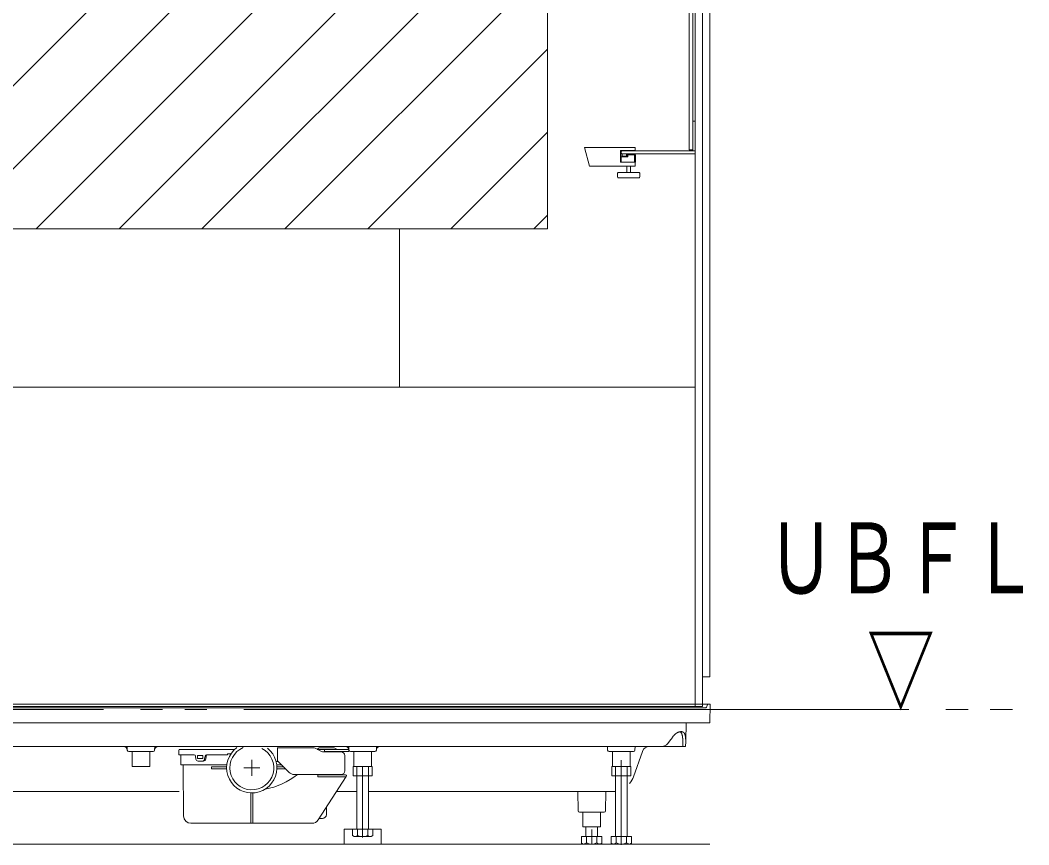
# Model space of a CAD drawing. Units: millimetres on the paper. Extents: x -305 to 305, y -152 to 152.
# Drawn here: x -164.37 to -137.07, y -48.35 to -26.04 of the extents above; entities that cross this region are included whole.
import ezdxf
from ezdxf.enums import TextEntityAlignment as Align

# ---------------------------------------------------------------- set-up
doc = ezdxf.new("R2010")
doc.units = ezdxf.units.MM
doc.linetypes.add('LONG_CHAIN', pattern=[21, 18, -1, 1, -1])
doc.linetypes.add('LONG_DOUBLE_CHAIN', pattern=[21.8, 18, -1, 0.6, -0.6, 0.6, -1])
doc.layers.add('0-0_0', color=7, linetype='Continuous', lineweight=9)
doc.layers.add('0-1_VIEW0002', color=7, linetype='Continuous', lineweight=9)
doc.styles.add('ＭＳ ゴシック', font='')
doc.styles.get('ＭＳ ゴシック').set_extended_font_data('MS Gothic')

msp = doc.modelspace()

# ---------------------------------------------------------------- linework, layer by layer
at = {"layer": '0-0_0'}
for p, q in [((-168.1, -31.358), (-150.1, -13.358)), ((-166.183, -31.686), (-150.1, -15.603)), ((-163.938, -31.686), (-150.1, -17.848)), ((-161.693, -31.686), (-150.1, -20.093)), ((-159.448, -31.686), (-150.1, -22.338)), ((-157.203, -31.686), (-150.1, -24.583)), ((-154.958, -31.686), (-150.1, -26.828)), ((-152.713, -31.686), (-150.1, -29.073)), ((-150.468, -31.686), (-150.1, -31.318))]:
    msp.add_line(p, q, dxfattribs=at)
at = {"layer": '0-1_VIEW0002'}
for p, q in [((-146.1, -36.566), (-146.1, -4.886)), ((-145.9, -44.606), (-145.9, -4.886)), ((-145.7, -43.806), (-145.7, -4.686)), ((-150.1, -31.686), (-150.1, -8.686)), ((-168.1, -31.686), (-150.1, -31.686)), ((-154.1, -35.966), (-154.1, -31.686)), ((-170.1, -35.966), (-146.1, -35.966)), ((-146.1, -44.606), (-146.1, -36.566)), ((-145.7, -43.806), (-145.9, -43.806)), ((-170.505, -44.546), (-145.695, -44.546)), ((-170.364, -44.646), (-158.1, -44.646)), ((-170.3, -44.606), (-145.9, -44.606)), ((-145.835, -44.646), (-158.1, -44.646)), ((-145.775, -44.566), (-145.775, -44.587)), ((-158.1, -45.046), (-170.296, -45.046)), ((-158.1, -45.046), (-145.903, -45.046)), ((-146.347, -45.046), (-146.356, -45.544)), ((-146.795, -45.544), (-146.844, -45.608)), ((-146.694, -45.412), (-146.742, -45.479)), ((-146.432, -45.608), (-146.433, -45.544)), ((-146.357, -45.608), (-146.356, -45.544)), ((-158.1, -45.686), (-169.197, -45.686)), ((-161.472, -45.686), (-161.47, -45.787)), ((-161.43, -45.826), (-161.1, -45.826)), ((-160.769, -45.826), (-161.1, -45.826)), ((-160.86, -46.226), (-160.86, -45.826)), ((-160.727, -45.686), (-160.729, -45.787)), ((-160.07, -45.786), (-160.07, -45.906)), ((-158.56, -45.766), (-160.05, -45.766)), ((-158.1, -45.686), (-147.002, -45.686)), ((-157.4, -45.718), (-157.4, -46.084)), ((-156.432, -45.726), (-157.39, -45.726)), ((-156.21, -45.826), (-156.388, -45.737)), ((-156.329, -45.766), (-155.49, -45.766)), ((-155.887, -45.726), (-156.25, -45.726)), ((-155.68, -45.836), (-156.165, -45.836)), ((-156.135, -45.826), (-156.135, -45.766)), ((-156.135, -45.826), (-155.49, -45.826)), ((-156.13, -45.836), (-156.13, -45.826)), ((-155.805, -45.766), (-155.815, -45.756)), ((-155.472, -45.686), (-155.47, -45.787)), ((-155.47, -45.806), (-155.47, -45.786)), ((-155.43, -45.826), (-155.1, -45.826)), ((-155.34, -46.226), (-155.34, -45.826)), ((-154.769, -45.826), (-155.1, -45.826)), ((-154.86, -46.226), (-154.86, -45.826)), ((-154.727, -45.686), (-154.729, -45.787)), ((-148.472, -45.686), (-148.47, -45.787)), ((-148.43, -45.826), (-148.1, -45.826)), ((-148.34, -46.226), (-148.34, -45.826)), ((-147.769, -45.826), (-148.1, -45.826)), ((-147.86, -46.226), (-147.86, -45.826)), ((-147.771, -46.507), (-147.528, -45.82)), ((-147.727, -45.686), (-147.729, -45.787)), ((-146.431, -45.686), (-147.002, -45.686)), ((-146.359, -45.686), (-146.431, -45.686)), ((-160.06, -45.916), (-159.662, -45.916)), ((-160.02, -45.916), (-160.02, -46.176)), ((-159.623, -45.952), (-159.613, -46.03)), ((-159.568, -46.002), (-159.568, -45.938)), ((-159.558, -45.928), (-159.438, -45.928)), ((-159.558, -46.012), (-159.438, -46.012)), ((-159.407, -46.082), (-159.553, -46.082)), ((-159.428, -46.002), (-159.428, -45.938)), ((-159.365, -45.951), (-159.376, -46.031)), ((-159.336, -45.951), (-159.348, -46.031)), ((-159.325, -45.916), (-158.77, -45.916)), ((-158.76, -45.896), (-158.76, -45.906)), ((-158.75, -45.886), (-158.663, -45.886)), ((-157.41, -46.094), (-157.442, -46.094)), ((-157.4, -46.076), (-157.088, -46.388)), ((-155.58, -46.346), (-155.58, -45.936)), ((-160.01, -46.186), (-158.775, -46.186)), ((-159.959, -46.196), (-159.947, -47.568)), ((-159.192, -46.241), (-158.779, -46.241)), ((-159.192, -46.241), (-159.192, -46.291)), ((-159.192, -46.291), (-158.779, -46.291)), ((-157.29, -46.186), (-157.424, -46.186)), ((-157.235, -46.241), (-157.42, -46.241)), ((-157.185, -46.291), (-157.42, -46.291)), ((-155.36, -46.226), (-155.36, -46.486)), ((-155.34, -46.226), (-154.86, -46.226)), ((-155.26, -46.226), (-155.26, -47.927)), ((-154.94, -46.226), (-154.94, -47.927)), ((-148.36, -46.226), (-148.36, -46.486)), ((-148.34, -46.226), (-147.86, -46.226)), ((-148.26, -46.226), (-148.26, -48.126)), ((-147.94, -46.226), (-147.94, -48.126)), ((-156.308, -46.446), (-156.947, -46.446)), ((-155.68, -46.446), (-156.947, -46.446)), ((-156.308, -46.446), (-156.308, -46.506)), ((-155.56, -46.456), (-156.308, -46.456)), ((-155.56, -46.506), (-156.308, -46.506)), ((-155.543, -46.497), (-156.303, -47.675)), ((-156.03, -46.446), (-156.03, -46.456)), ((-155.54, -46.476), (-155.54, -46.486)), ((-155.36, -46.486), (-154.84, -46.486)), ((-148.36, -46.486), (-147.84, -46.486)), ((-167.937, -46.906), (-160.066, -46.906)), ((-158.13, -46.946), (-158.13, -47.766)), ((-158.07, -46.946), (-158.07, -47.766)), ((-155.27, -46.906), (-155.798, -46.906)), ((-148.262, -46.906), (-154.927, -46.906)), ((-149.279, -46.906), (-149.27, -47.427)), ((-148.525, -47.427), (-148.516, -46.906)), ((-156.08, -47.526), (-156.08, -47.329)), ((-149.23, -47.466), (-149.19, -47.466)), ((-149.19, -47.466), (-148.938, -47.466)), ((-149.14, -47.866), (-149.14, -47.466)), ((-148.938, -47.466), (-148.858, -47.466)), ((-148.858, -47.466), (-148.605, -47.466)), ((-148.66, -47.866), (-148.66, -47.466)), ((-148.605, -47.466), (-148.565, -47.466)), ((-156.47, -47.766), (-159.747, -47.766)), ((-156.19, -47.636), (-156.278, -47.636)), ((-155.6, -47.927), (-155.6, -48.327)), ((-155.6, -47.927), (-154.6, -47.927)), ((-155.377, -47.927), (-154.822, -47.927)), ((-155.377, -47.927), (-155.377, -48.099)), ((-155.238, -47.927), (-155.238, -48.099)), ((-154.961, -47.927), (-154.961, -48.099)), ((-154.822, -47.927), (-154.822, -48.099)), ((-154.6, -47.927), (-154.6, -48.327)), ((-148.66, -47.866), (-149.14, -47.866)), ((-149.06, -47.866), (-149.06, -48.126)), ((-148.74, -47.866), (-148.74, -48.126)), ((-155.33, -48.127), (-155.377, -48.099)), ((-155.33, -48.127), (-154.87, -48.127)), ((-154.822, -48.099), (-154.87, -48.127)), ((-149.177, -48.126), (-148.622, -48.126)), ((-149.177, -48.126), (-149.177, -48.299)), ((-149.13, -48.326), (-149.177, -48.299)), ((-149.038, -48.126), (-149.038, -48.299)), ((-148.761, -48.126), (-148.761, -48.299)), ((-148.622, -48.299), (-148.67, -48.326)), ((-148.622, -48.126), (-148.622, -48.299)), ((-148.377, -48.126), (-148.377, -48.299)), ((-148.377, -48.126), (-147.822, -48.126)), ((-148.33, -48.326), (-148.377, -48.299)), ((-148.238, -48.126), (-148.238, -48.299)), ((-147.961, -48.126), (-147.961, -48.299)), ((-147.822, -48.299), (-147.87, -48.326)), ((-147.822, -48.126), (-147.822, -48.299)), ((-145.699, -48.326), (-175, -48.326)), ((-154.6, -48.326), (-155.6, -48.326)), ((-149.132, -48.326), (-148.672, -48.326)), ((-148.332, -48.326), (-147.872, -48.326))]:
    msp.add_line(p, q, dxfattribs=at)
at = {"layer": '0-1_VIEW0002', "color": 6}
for p, q in [((-146.16, -28.776), (-146.1, -28.776)), ((-146.16, -29.576), (-146.16, -28.776)), ((-146.1, -29.656), (-146.1, -28.776)), ((-148.1, -29.596), (-148.1, -29.636)), ((-148.08, -29.576), (-146.1, -29.576)), ((-148.08, -29.656), (-146.1, -29.656)), ((-148.08, -29.656), (-148.08, -29.716)), ((-147.96, -29.716), (-148.08, -29.716)), ((-147.96, -29.656), (-147.96, -29.716))]:
    msp.add_line(p, q, dxfattribs=at)
at = {"layer": '0-1_VIEW0002', "color": 2}
for p, q in [((-148.964, -29.986), (-149.091, -29.486)), ((-147.72, -29.486), (-149.091, -29.486)), ((-148.964, -29.986), (-149.091, -29.486)), ((-147.72, -29.486), (-149.091, -29.486)), ((-147.72, -29.566), (-148.12, -29.566)), ((-148.12, -29.566), (-148.12, -29.886)), ((-147.72, -29.566), (-148.12, -29.566)), ((-148.12, -29.846), (-148.12, -29.566)), ((-147.72, -29.566), (-148.12, -29.566)), ((-148.12, -29.846), (-148.12, -29.566)), ((-147.72, -29.576), (-148.11, -29.576)), ((-148.11, -29.576), (-148.11, -29.846)), ((-147.72, -29.576), (-148.11, -29.576)), ((-148.11, -29.576), (-148.11, -29.846)), ((-148.1, -29.736), (-148.1, -29.886)), ((-148.1, -29.736), (-147.92, -29.736)), ((-148.1, -29.736), (-148.1, -29.886)), ((-148.1, -29.736), (-147.92, -29.736)), ((-147.93, -29.676), (-147.74, -29.676)), ((-147.93, -29.676), (-147.74, -29.676)), ((-147.93, -29.716), (-147.93, -29.676)), ((-147.93, -29.716), (-147.93, -29.676)), ((-147.92, -29.716), (-147.93, -29.716)), ((-147.92, -29.716), (-147.93, -29.716)), ((-147.92, -29.686), (-147.92, -29.736)), ((-147.74, -29.686), (-147.92, -29.686)), ((-147.92, -29.716), (-147.92, -29.686)), ((-147.74, -29.686), (-147.92, -29.686)), ((-147.92, -29.686), (-147.74, -29.686)), ((-147.92, -29.716), (-147.92, -29.686)), ((-147.92, -29.686), (-147.92, -29.736)), ((-147.92, -29.686), (-147.74, -29.686)), ((-147.74, -29.686), (-147.74, -29.676)), ((-147.74, -29.686), (-147.74, -29.676)), ((-147.74, -29.886), (-147.74, -29.686)), ((-147.74, -29.886), (-147.74, -29.686)), ((-147.72, -29.486), (-147.72, -29.566)), ((-147.72, -29.486), (-147.72, -29.566)), ((-147.72, -29.566), (-147.72, -29.576)), ((-147.72, -29.566), (-147.72, -29.576)), ((-148.964, -29.986), (-147.72, -29.986)), ((-148.964, -29.986), (-147.72, -29.986)), ((-148.11, -29.846), (-148.12, -29.846)), ((-148.11, -29.846), (-148.12, -29.846)), ((-148.12, -29.886), (-147.72, -29.886)), ((-147.74, -29.886), (-148.1, -29.886)), ((-147.74, -29.886), (-148.1, -29.886)), ((-147.95, -30.161), (-147.95, -29.986)), ((-147.85, -30.161), (-147.85, -29.986)), ((-147.72, -29.886), (-147.72, -29.986)), ((-147.72, -29.886), (-147.72, -29.986)), ((-148.2, -30.281), (-148.2, -30.181)), ((-148.18, -30.161), (-147.62, -30.161)), ((-148.18, -30.301), (-147.62, -30.301)), ((-147.6, -30.281), (-147.6, -30.181))]:
    msp.add_line(p, q, dxfattribs=at)
at = {"layer": '0-1_VIEW0002', "linetype": 'LONG_DOUBLE_CHAIN'}
msp.add_line((-180.114, -44.686), (-137.07, -44.686), dxfattribs=at)
at = {"layer": '0-1_VIEW0002', "linetype": 'LONG_CHAIN'}
for p, q in [((-158.1, -46.048), (-158.1, -46.485)), ((-148.1, -48.348), (-148.1, -46.059)), ((-158.318, -46.266), (-157.881, -46.266)), ((-155.1, -48.149), (-155.1, -46.241)), ((-148.9, -47.938), (-148.9, -48.326))]:
    msp.add_line(p, q, dxfattribs=at)
at = {"layer": '0-1_VIEW0002', "color": 6}
msp.add_lwpolyline([(-146.26, -24.686), (-146.26, -29.546), (-146.16, -29.546), (-146.16, -24.686)], close=True, dxfattribs=at)
at = {"layer": '0-1_VIEW0002', "color": 2}
msp.add_lwpolyline([(-147.72, -29.566), (-148.12, -29.566), (-148.12, -29.886), (-147.72, -29.886)], dxfattribs=at)
msp.add_lwpolyline([(-147.718, -29.686), (-147.718, -29.886), (-147.741, -29.886), (-147.741, -29.686)], close=True, dxfattribs=at)
at = {"layer": '0-1_VIEW0002'}
msp.add_lwpolyline([(-147.718, -29.686), (-147.718, -29.886), (-147.741, -29.886), (-147.741, -29.686)], close=True, dxfattribs=at)
for points in [[(-145.695, -44.546), (-145.703, -45.046), (-145.903, -45.046)], [(-146.694, -45.412), (-146.691, -45.408), (-146.688, -45.404), (-146.685, -45.4), (-146.681, -45.396), (-146.678, -45.392), (-146.675, -45.388), (-146.672, -45.384), (-146.668, -45.38), (-146.665, -45.376), (-146.661, -45.373), (-146.658, -45.37), (-146.655, -45.367), (-146.652, -45.364), (-146.649, -45.361), (-146.646, -45.358), (-146.643, -45.355), (-146.639, -45.352), (-146.636, -45.35), (-146.633, -45.347), (-146.629, -45.345), (-146.626, -45.342), (-146.623, -45.34), (-146.619, -45.337), (-146.616, -45.335), (-146.612, -45.332), (-146.609, -45.33), (-146.605, -45.328), (-146.602, -45.326), (-146.599, -45.324), (-146.595, -45.321), (-146.588, -45.318), (-146.582, -45.314), (-146.575, -45.311), (-146.569, -45.308), (-146.562, -45.305), (-146.555, -45.302), (-146.549, -45.3), (-146.542, -45.297), (-146.536, -45.295)], [(-146.536, -45.295), (-146.529, -45.293), (-146.526, -45.292), (-146.523, -45.292), (-146.519, -45.291), (-146.516, -45.29), (-146.513, -45.29), (-146.509, -45.289), (-146.506, -45.288), (-146.503, -45.288), (-146.5, -45.288), (-146.497, -45.287), (-146.494, -45.287), (-146.49, -45.287), (-146.487, -45.287), (-146.484, -45.286), (-146.481, -45.286), (-146.478, -45.286), (-146.475, -45.287), (-146.472, -45.287), (-146.47, -45.287), (-146.467, -45.287), (-146.464, -45.288), (-146.461, -45.288), (-146.457, -45.289), (-146.455, -45.289), (-146.452, -45.29), (-146.449, -45.291), (-146.446, -45.291), (-146.443, -45.292), (-146.44, -45.293), (-146.438, -45.294), (-146.435, -45.295), (-146.432, -45.296), (-146.43, -45.298), (-146.427, -45.299), (-146.425, -45.3), (-146.423, -45.302), (-146.42, -45.303), (-146.418, -45.305)], [(-146.518, -45.291), (-146.514, -45.293), (-146.511, -45.294), (-146.508, -45.295), (-146.505, -45.297), (-146.502, -45.298), (-146.499, -45.3), (-146.497, -45.301), (-146.494, -45.303), (-146.491, -45.305), (-146.488, -45.307), (-146.485, -45.31), (-146.481, -45.313), (-146.478, -45.317), (-146.475, -45.321), (-146.472, -45.325), (-146.47, -45.329), (-146.467, -45.334), (-146.465, -45.338), (-146.463, -45.343), (-146.461, -45.348), (-146.459, -45.354), (-146.457, -45.36), (-146.455, -45.366), (-146.453, -45.373), (-146.452, -45.379), (-146.45, -45.385), (-146.449, -45.392), (-146.447, -45.399), (-146.446, -45.405), (-146.445, -45.412)], [(-146.418, -45.305), (-146.416, -45.306), (-146.413, -45.308), (-146.411, -45.31), (-146.409, -45.312), (-146.407, -45.313), (-146.405, -45.315), (-146.403, -45.317), (-146.402, -45.319), (-146.4, -45.321), (-146.398, -45.324), (-146.396, -45.326), (-146.395, -45.328), (-146.393, -45.33), (-146.392, -45.333), (-146.39, -45.335), (-146.388, -45.337), (-146.387, -45.34), (-146.386, -45.342), (-146.384, -45.345), (-146.383, -45.348), (-146.382, -45.35), (-146.381, -45.353), (-146.379, -45.358), (-146.377, -45.364), (-146.375, -45.37), (-146.373, -45.375), (-146.372, -45.381), (-146.37, -45.387), (-146.369, -45.393), (-146.368, -45.399), (-146.367, -45.406), (-146.365, -45.412)], [(-146.795, -45.544), (-146.789, -45.538), (-146.784, -45.531), (-146.779, -45.525), (-146.773, -45.518), (-146.768, -45.512), (-146.763, -45.505), (-146.758, -45.499), (-146.753, -45.492), (-146.748, -45.486), (-146.742, -45.479)], [(-146.445, -45.412), (-146.444, -45.419), (-146.443, -45.425), (-146.442, -45.432), (-146.441, -45.439), (-146.44, -45.446), (-146.44, -45.452), (-146.439, -45.459), (-146.438, -45.466), (-146.437, -45.473), (-146.437, -45.479), (-146.436, -45.486), (-146.436, -45.492), (-146.435, -45.499), (-146.435, -45.505), (-146.434, -45.512), (-146.434, -45.518), (-146.434, -45.525), (-146.434, -45.531), (-146.433, -45.538), (-146.433, -45.544)], [(-146.365, -45.412), (-146.364, -45.419), (-146.364, -45.426), (-146.363, -45.432), (-146.362, -45.439), (-146.361, -45.446), (-146.36, -45.453), (-146.36, -45.459), (-146.359, -45.466), (-146.358, -45.473), (-146.358, -45.479), (-146.358, -45.486), (-146.357, -45.493), (-146.357, -45.499), (-146.357, -45.506), (-146.357, -45.512), (-146.356, -45.519), (-146.356, -45.525), (-146.356, -45.531), (-146.356, -45.538), (-146.356, -45.544)], [(-160.86, -46.226), (-161.34, -46.226), (-161.34, -45.826)], [(-146.432, -45.608), (-146.431, -45.635), (-146.431, -45.657), (-146.431, -45.673), (-146.431, -45.683), (-146.431, -45.686)], [(-146.359, -45.686), (-146.358, -45.683), (-146.358, -45.673), (-146.358, -45.657), (-146.358, -45.635), (-146.357, -45.608)], [(-155.36, -46.226), (-154.84, -46.226), (-154.84, -46.486)], [(-148.36, -46.226), (-147.84, -46.226), (-147.84, -46.486)]]:
    msp.add_lwpolyline(points, dxfattribs=at)
at = {"layer": '0-1_VIEW0002', "color": 6}
for centre, start, end in [((-148.08, -29.596), 90, 180), ((-148.08, -29.636), 180, 270)]:
    msp.add_arc(centre, 0.02, start, end, dxfattribs=at)
at = {"layer": '0-1_VIEW0002', "color": 2}
for centre, start, end in [((-148.18, -30.181), 90, 180), ((-148.18, -30.281), 180, 270), ((-147.62, -30.181), 0, 90), ((-147.62, -30.281), 270, 0)]:
    msp.add_arc(centre, 0.02, start, end, dxfattribs=at)
at = {"layer": '0-1_VIEW0002'}
for centre, radius, start, end in [((-145.835, -44.586), 0.06, 270, 359), ((-145.755, -44.566), 0.02, 90, 179), ((-161.57, -45.786), 0.1, 0.9999, 90), ((-161.43, -45.786), 0.04, 180.9999, 270), ((-160.769, -45.786), 0.04, 270, 359), ((-160.629, -45.786), 0.1, 90, 179), ((-160.05, -45.786), 0.02, 90, 180), ((-158.1, -46.266), 0.68, 126.3044, 51.6696), ((-158.1, -46.266), 0.595, 112.9715, 62.352), ((-157.366, -45.824), 0.1, 103.6441, 109.6267), ((-156.432, -45.826), 0.1, 63.4568, 90), ((-156.25, -45.826), 0.1, 90, 142.9263), ((-156.165, -45.736), 0.1, 243.4568, 270), ((-155.887, -45.826), 0.1, 44.6662, 90), ((-155.694, -45.736), 0.1, 244.1581, 270), ((-155.68, -45.936), 0.1, 0, 90), ((-155.57, -45.786), 0.1, 1, 90), ((-155.49, -45.786), 0.02, 0, 90), ((-155.49, -45.806), 0.02, 270, 0), ((-155.43, -45.786), 0.04, 181, 270), ((-154.769, -45.786), 0.04, 270, 359.0001), ((-154.629, -45.786), 0.1, 90, 179.0001), ((-148.43, -45.786), 0.04, 181, 270), ((-147.769, -45.786), 0.04, 270, 359), ((-147.339, -45.886), 0.2, 90, 160.4975), ((-147.002, -45.486), 0.2, 270, 322.4749), ((-160.06, -45.906), 0.01, 180, 270), ((-159.662, -45.956), 0.04, 7.0202, 90), ((-159.553, -46.022), 0.06, 187.0203, 270), ((-159.558, -45.938), 0.01, 90, 180), ((-159.558, -46.002), 0.01, 180, 270), ((-159.438, -45.938), 0.01, 0, 90), ((-159.438, -46.002), 0.01, 270, 0), ((-159.436, -46.022), 0.06, 270, 351.615), ((-159.407, -46.022), 0.06, 270, 351.6016), ((-159.325, -45.956), 0.04, 90, 171.615), ((-159.297, -45.956), 0.04, 90, 171.6016), ((-158.77, -45.906), 0.01, 270, 0), ((-158.75, -45.896), 0.01, 90, 180), ((-157.41, -46.084), 0.01, 270, 0), ((-160.01, -46.176), 0.01, 180, 270), ((-159.969, -46.196), 0.01, 0.5, 90), ((-156.947, -46.246), 0.2, 225, 270), ((-155.68, -46.346), 0.1, 270, 0), ((-158.1, -44.882), 1.994, 280.3777, 308.338), ((-155.56, -46.476), 0.02, 0, 90), ((-155.56, -46.486), 0.02, 270, 0), ((-148.337, -46.306), 0.6, 320.4014, 340.4975), ((-157.798, -46.7), 0.002, 180, 304.8877), ((-149.23, -47.426), 0.04, 181, 270), ((-148.565, -47.426), 0.04, 270, 359), ((-159.747, -47.566), 0.2, 180.5, 270), ((-156.471, -47.566), 0.2, 270, 327.1469), ((-156.19, -47.526), 0.11, 270, 0), ((-155.333, -47.947), 0.18, 271.2052, 301.9385), ((-155.1, -47.76), 0.366, 247.7812, 292.2178), ((-154.866, -47.947), 0.18, 238.0615, 268.7948), ((-149.133, -48.146), 0.18, 271.2052, 301.9385), ((-148.9, -47.96), 0.366, 247.7812, 292.2178), ((-148.666, -48.146), 0.18, 238.0615, 268.7948), ((-148.333, -48.146), 0.18, 271.2052, 301.9385), ((-148.1, -47.96), 0.366, 247.7812, 292.2178), ((-147.866, -48.146), 0.18, 238.0615, 268.7948)]:
    msp.add_arc(centre, radius, start, end, dxfattribs=at)

# ---------------------------------------------------------------- texts
at = {"layer": '0-1_VIEW0002', "style": 'ＭＳ ゴシック', "width": 0.7}
for s, p in [('ＵＢＦＬ', (-144.153, -42.124)), ('▽', (-141.453, -45.121))]:
    msp.add_text(s, height=1.921, dxfattribs=at).set_placement(p, align=Align.BOTTOM_LEFT)

doc.saveas('drawing.dxf')
